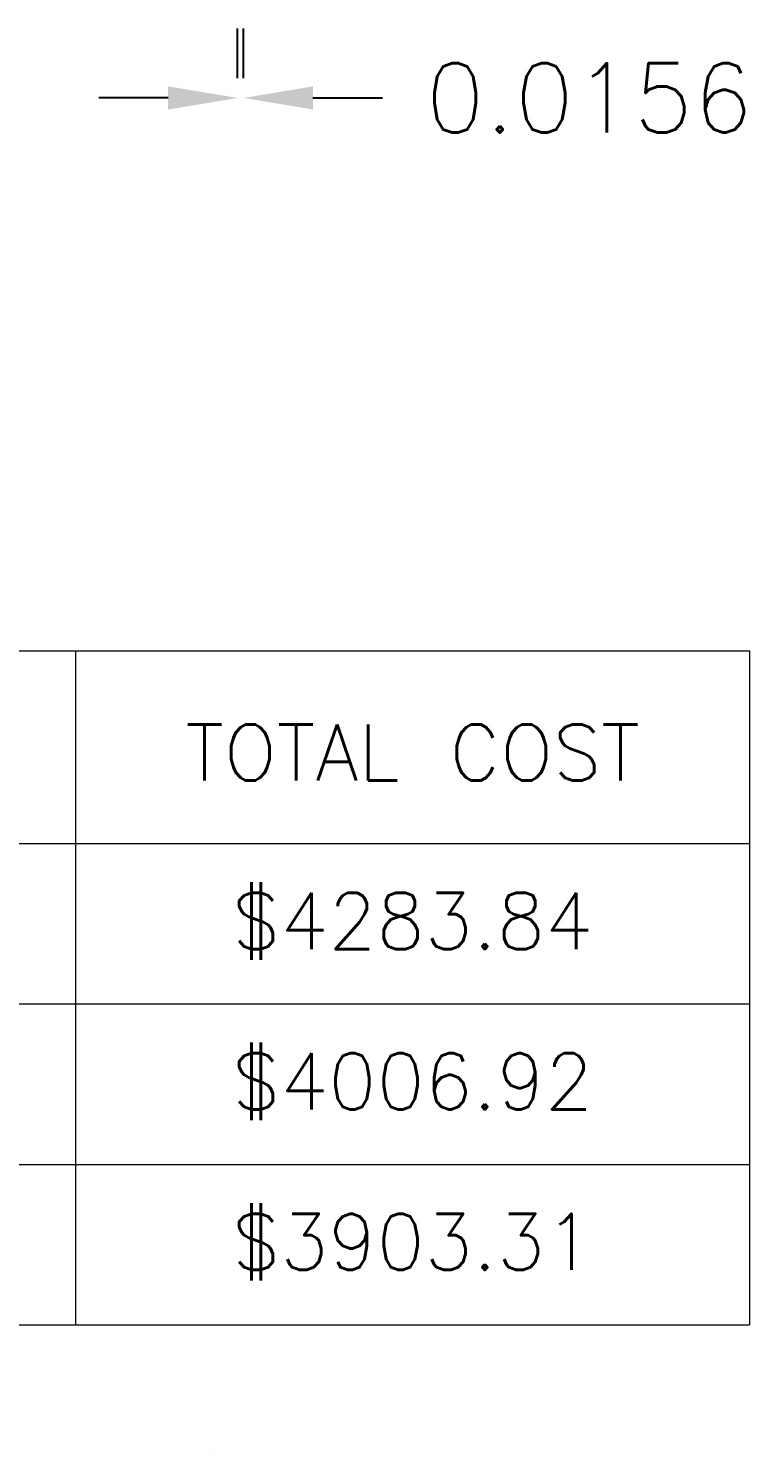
# Model space of a CAD drawing. Header units: inches. Extents: x 0 to 22, y 0 to 17.
# Drawn here: x 17.877 to 19.746, y 0 to 3.697 of the extents above; entities that cross this region are included whole.
import ezdxf
from ezdxf.enums import TextEntityAlignment as Align

# ---------------------------------------------------------------- set-up
doc = ezdxf.new("R2010")
doc.units = ezdxf.units.IN
doc.header["$LTSCALE"] = 100
doc.header["$MEASUREMENT"] = 0
doc.layers.get('0').update_dxf_attribs({"lineweight": 0})
doc.layers.add('INFORMATIONBLOCK', color=7, linetype='Continuous', lineweight=0)
doc.styles.add('STANDARD0', font='TXT.SHX')
doc.styles.add('STANDARD1', font='TXT.SHX')
doc.dimstyles.get("Standard").update_dxf_attribs({"dimtxt": 0.18, "dimasz": 0.18, "dimexe": 0.18, "dimexo": 0.0625, "dimgap": 0.09, "dimtad": 0, "dimtih": 1, "dimtoh": 1, "dimdec": 4, "dimrnd": 1e-07, "dimzin": 0, "dimdsep": 46, "dimtxsty": 'STANDARD1', "dimcen": 0.09, "dimadec": 4, "dimazin": 0, "dimtfac": 1, "dimtdec": 4, "dimtofl": 0, "dimtmove": 0, "dimatfit": 3, "dimfxl": 1, "dimtolj": 1, "dimtzin": 0, "dimarcsym": 0})

# ---------------------------------------------------------------- blocks, each defined once
blk = doc.blocks.new('*D40')
at = {"color": 0, "linetype": 'Continuous', "lineweight": -2}
for p, q in [((18.419, 3.5681), (18.419, 3.6968)), ((18.4346, 3.5681), (18.4346, 3.6968)), ((18.239, 3.5168), (18.059, 3.5168)), ((18.6146, 3.5168), (18.7946, 3.5168))]:
    blk.add_line(p, q, dxfattribs=at)
at = {"color": 0}
for points in [[(18.239, 3.4868), (18.239, 3.5468), (18.419, 3.5168)], [(18.6146, 3.5468), (18.6146, 3.4868), (18.4346, 3.5168)]]:
    blk.add_solid(points, dxfattribs=at)
at = {"layer": 'Defpoints', "color": 0}
for p in [(18.4346, 3.5168), (18.419, 3.5056), (18.4346, 3.5056)]:
    blk.add_point(p, dxfattribs=at)
at = {"color": 0, "insert": (19.3304, 3.5168), "char_height": 0.18, "attachment_point": 5, "style": 'STANDARD1'}
blk.add_mtext('\\A1;0.0156', dxfattribs=at)

msp = doc.modelspace()

# ---------------------------------------------------------------- linework, layer by layer
at = {"color": 7, "linetype": 'Continuous'}
msp.add_line((18.3568, 0), (18.3568, 0), dxfattribs=at)
at = {"layer": 'INFORMATIONBLOCK', "color": 7, "linetype": 'Continuous'}
for p, q in [((2.3576, 2.0832), (19.7464, 2.0832)), ((17.9992, 2.0832), (17.9992, 0.336)), ((19.7464, 2.0832), (19.7464, 0.336)), ((2.3576, 1.584), (19.7464, 1.584)), ((2.3576, 1.168), (19.7464, 1.168)), ((2.3576, 0.752), (19.7464, 0.752)), ((2.3576, 0.336), (19.7464, 0.336))]:
    msp.add_line(p, q, dxfattribs=at)

# ---------------------------------------------------------------- texts
at = {"layer": 'INFORMATIONBLOCK', "color": 7, "linetype": 'Continuous', "style": 'STANDARD0'}
for s, p in [('TOTAL COST', (18.8728, 1.82)), ('$4283.84', (18.8728, 1.3832)), ('$4006.92', (18.8728, 0.9672)), ('$3903.31', (18.8728, 0.5512))]:
    msp.add_text(s, height=0.1456, dxfattribs=at).set_placement(p, align=Align.MIDDLE_CENTER)

# ---------------------------------------------------------------- dimensions: what is measured, and where the dimension line sits
at = {"color": 7, "linetype": 'Continuous'}
dim = msp.add_aligned_dim(p1=(18.41902, 3.50562), p2=(18.43464, 3.50562), distance=0.01116, dimstyle='Standard', dxfattribs=at)
dim.commit()
dim.dimension.update_dxf_attribs({"geometry": '*D40', "text_midpoint": (19.33035, 3.51678)})

doc.saveas('drawing.dxf')
